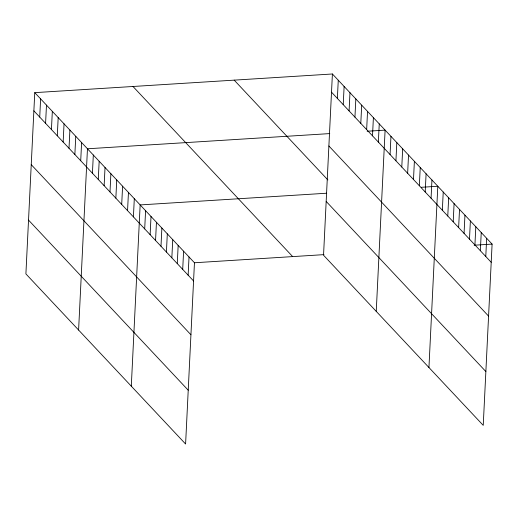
<?xml version="1.0" encoding="UTF-8"?>
<svg xmlns="http://www.w3.org/2000/svg" width="518" height="518" viewBox="0 0 518 518"><rect width="100%" height="100%" fill="white"/><g stroke="black" fill="none" stroke-linecap="round" stroke-linejoin="round"><path stroke-width="0.78" d="M34.764 92.644L25.9 273.905L185.593 444.017L194.457 262.762L34.764 92.644L332.407 73.983L492.1 244.095L483.236 425.356L323.543 255.238L332.407 73.983M39.731 117.087L40.618 98.88M45.584 123.323L46.478 105.122M51.437 129.558L52.331 111.357M57.297 135.8L58.184 117.592M63.151 142.036L64.044 123.834M69.004 148.271L69.898 130.07M74.864 154.513L75.751 136.305M80.717 160.748L81.604 142.547M78.6 330.044L87.464 148.783L329.759 133.592M92.431 173.226L93.318 155.018M98.284 179.461L99.171 161.26M104.137 185.697L105.031 167.495M109.991 191.938L110.884 173.731M115.851 198.174L116.738 179.973M121.704 204.409L122.591 186.208M127.557 210.651L128.451 192.443M133.417 216.887L134.304 198.685M131.294 386.182L140.158 204.921L326.735 193.22M144.697 228.904L145.59 210.703M150.129 234.693L151.016 216.485M155.555 240.475L156.449 222.274M160.988 246.257L161.875 228.056M166.42 252.046L167.308 233.838M171.846 257.828L172.74 239.627M177.279 263.61L178.166 245.409M182.705 269.392L183.599 251.191M188.138 275.181L189.025 256.973M337.373 98.42L338.267 80.219M343.233 104.662L344.12 86.454M349.087 110.897L349.974 92.696M354.94 117.133L355.834 98.932M360.793 123.375L361.687 105.167M366.653 129.61L367.54 111.409M372.507 135.845L373.4 117.644M378.36 142.087L379.254 123.88M376.243 311.376L385.107 130.122L367.178 131.242M390.073 154.558L390.96 136.357M395.927 160.8L396.82 142.592M401.787 167.036L402.674 148.834M407.64 173.271L408.527 155.07M413.493 179.513L414.387 161.305M419.347 185.748L420.24 167.547M425.207 191.984L426.094 173.783M431.06 198.226L431.947 180.018M428.943 367.515L437.807 186.26L421.432 187.283M442.346 210.243L443.233 192.042M447.772 216.025L448.666 197.824M453.205 221.814L454.092 203.606M458.631 227.596L459.524 209.395M464.063 233.378L464.95 215.177M469.489 239.161L470.383 220.959M474.922 244.949L475.809 226.742M480.348 250.731L481.241 232.53M485.78 256.514L486.667 238.312M194.457 262.762L324.003 254.636M474.171 245.221L492.1 244.095M331.52 92.185L491.213 262.296M328.891 145.992L488.578 316.109M234.188 80.141L327.875 179.94M326.178 201.431L485.865 371.548M132.99 86.487L292.676 256.598M33.877 110.846L193.564 280.963M31.242 164.659L190.935 334.77M28.529 220.098L188.222 390.209"/></g></svg>
